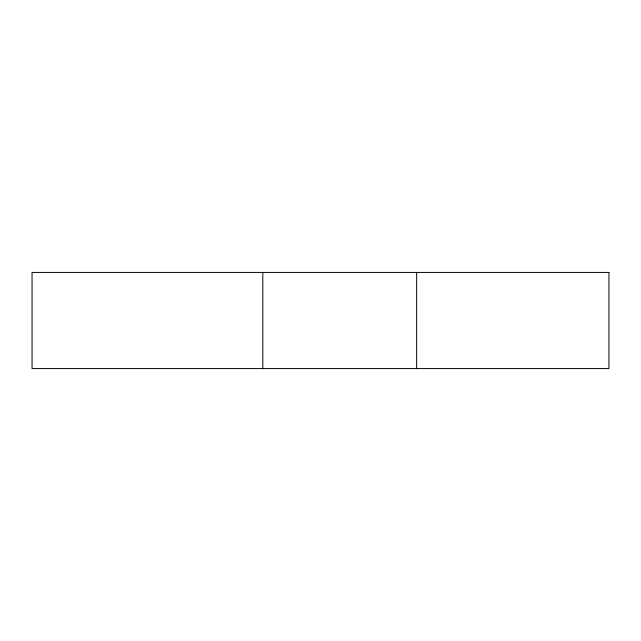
<?xml version="1.0" encoding="UTF-8"?>
<svg xmlns="http://www.w3.org/2000/svg" width="641" height="641" viewBox="0 0 641 641"><rect width="100%" height="100%" fill="white"/><g stroke="black" fill="none" stroke-linecap="round" stroke-linejoin="round"><path stroke-width="0.96" d="M416.65 272.425L416.65 368.575M262.81 272.425L262.81 368.575M608.95 272.425L32.05 272.425L32.05 368.575L608.95 368.575L608.95 272.425"/></g></svg>
